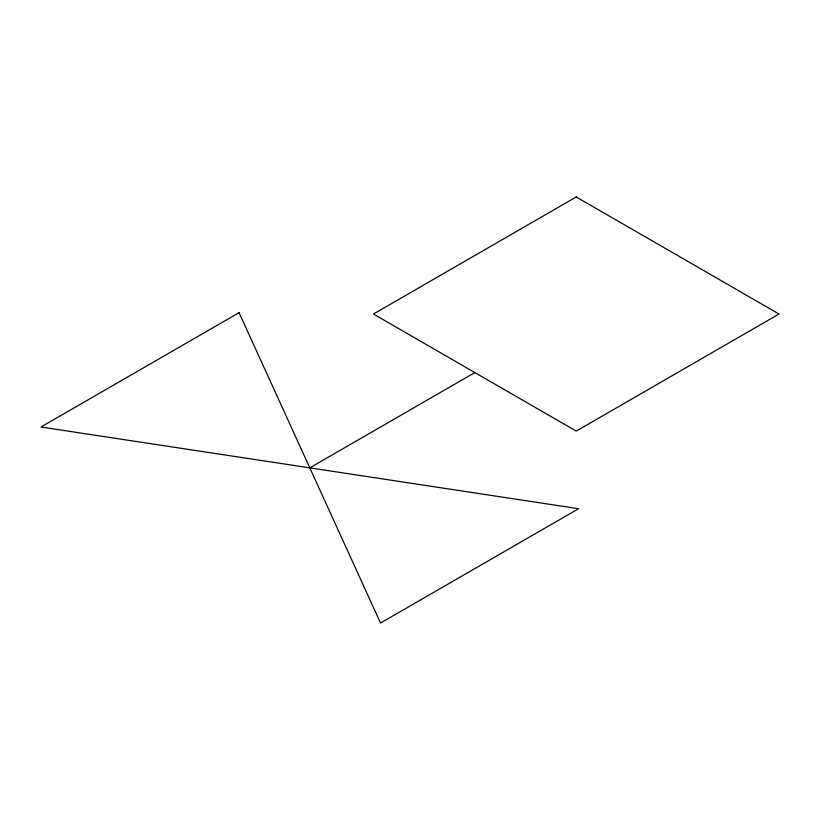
<?xml version="1.0" encoding="UTF-8"?>
<svg xmlns="http://www.w3.org/2000/svg" width="820" height="820" viewBox="0 0 820 820"><rect width="100%" height="100%" fill="white"/><g stroke="black" fill="none" stroke-linecap="round" stroke-linejoin="round"><path stroke-width="1.23" d="M309.796 467.851L474.841 372.567M239.061 312.666L41 427.015L578.592 508.697L380.531 623.036L239.061 312.666M576.224 196.964L373.459 314.029L576.224 431.105L779 314.029L576.224 196.964"/></g></svg>
